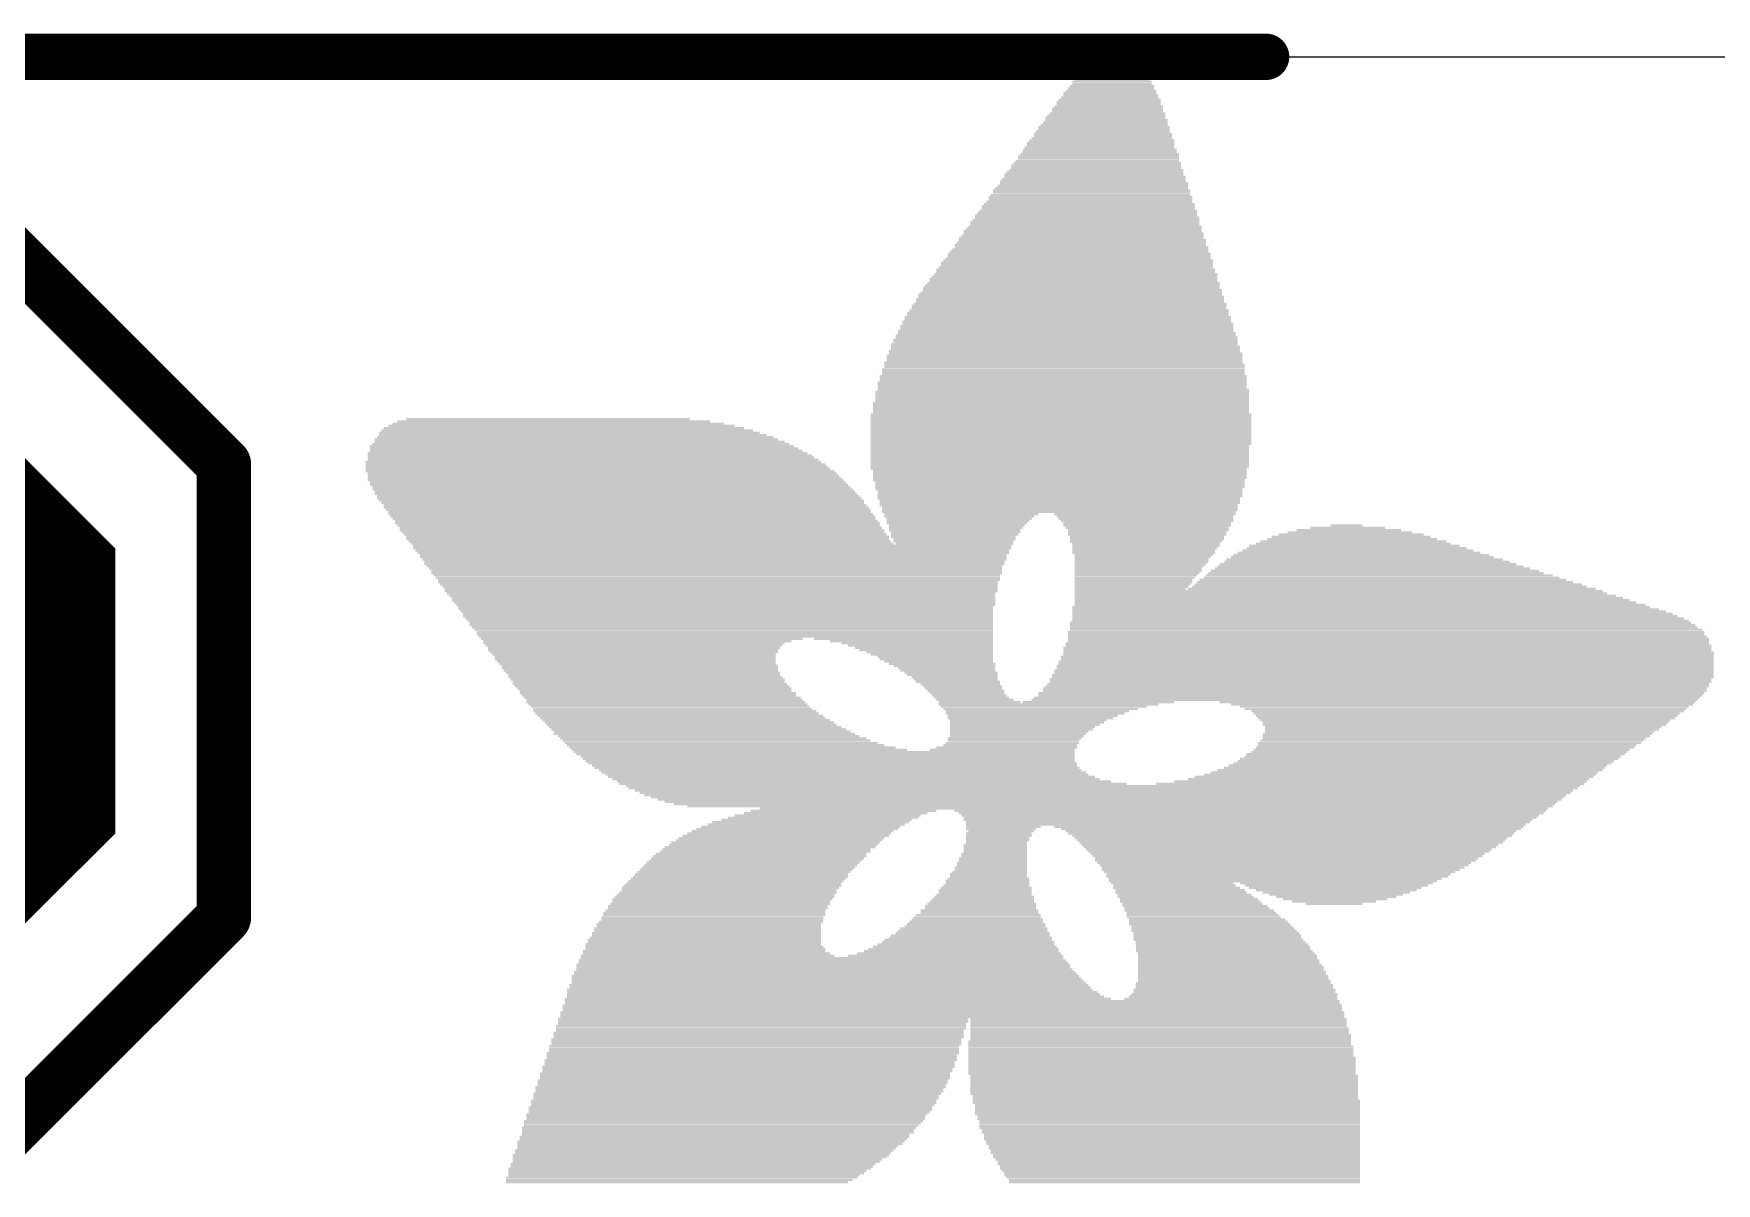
# Model space of a CAD drawing. Extents: x -7.9 to 51.7, y -13.1 to 28.2.
# Drawn here: x 9.627 to 14.343, y 15.891 to 19.115 of the extents above; entities that cross this region are included whole.
import ezdxf

# ---------------------------------------------------------------- set-up
doc = ezdxf.new("R2010")
doc.units = 0
for name, color, linetype in [('17', 110, 'CONTINUOUS'), ('20', 53, 'CONTINUOUS'), ('21', 40, 'CONTINUOUS'), ('47', 253, 'CONTINUOUS')]:
    doc.layers.add(name, color=color, linetype=linetype)

# ---------------------------------------------------------------- blocks, each defined once
blk = doc.blocks.new('OCTAGONP')
at = {"const_width": 0.5}
blk.add_lwpolyline([(-0.25, -0.1036), (-0.25, 0.1036), (-0.1036, 0.25), (0.1036, 0.25), (0.25, 0.1036), (0.25, -0.1036), (0.1036, -0.25), (-0.1036, -0.25), (-0.25, -0.1036), (-0.25, 0.1036)], dxfattribs=at)
blk = doc.blocks.new('RECT')
blk.add_solid([(-0.5, -0.5), (0.5, -0.5), (-0.5, 0.5), (0.5, 0.5)])

msp = doc.modelspace()

# ---------------------------------------------------------------- linework, layer by layer
at = {"layer": '20'}
msp.add_line((2.54, 19.05), (35.56, 19.05), dxfattribs=at)
at = {"layer": '21', "const_width": 0.1524}
for points in [[(10.16, 17.907), (9.525, 18.542)], [(10.16, 16.637), (10.16, 17.907)], [(9.525, 16.002), (10.16, 16.637)]]:
    msp.add_lwpolyline(points, dxfattribs=at)
at = {"layer": '21', "const_width": 0.0762}
for points in [[(10.1981, 17.907, 1), (10.1219, 17.907)], [(10.1331, 17.8801, 1), (10.1869, 17.9339)], [(10.1869, 16.6101, 1), (10.1331, 16.6639)], [(10.1219, 16.637, 1), (10.1981, 16.637)]]:
    msp.add_lwpolyline(points, format="xyb", dxfattribs=at)
at = {"layer": '47', "const_width": 0.13}
msp.add_lwpolyline([(13.081, 19.05), (-5.379, 19.05)], dxfattribs=at)
at = {"layer": '47', "const_width": 0.065}
msp.add_lwpolyline([(13.081, 19.0175, 1), (13.081, 19.0825)], format="xyb", dxfattribs=at)

# ---------------------------------------------------------------- block references
at = {"layer": '17', "xscale": 1.9304, "yscale": 1.9304, "rotation": 180}
msp.add_blockref('OCTAGONP', (8.89, 17.272), dxfattribs=at)
msp.add_blockref('OCTAGONP', (8.89, 17.272), dxfattribs=at)
at = {"layer": '21'}
for p, xscale, yscale in [((12.6492, 19.0055), 0.1714, 0.0063), ((12.6524, 19.0119), 0.1524, 0.0064), ((12.6492, 19.0183), 0.1334, 0.0063), ((12.646, 19.0246), 0.1016, 0.0064), ((12.6461, 19.031), 0.0635, 0.0063), ((12.6461, 18.9611), 0.2413, 0.0064), ((12.6492, 18.9674), 0.235, 0.0063), ((12.6492, 18.9802), 0.2222, 0.0063), ((12.6492, 18.9738), 0.2222, 0.0064), ((12.6492, 18.9865), 0.2096, 0.0064), ((12.6492, 18.9929), 0.1968, 0.0063), ((12.6492, 18.9992), 0.1842, 0.0064), ((12.6397, 18.9103), 0.3048, 0.0064), ((12.6397, 18.923), 0.2921, 0.0064), ((12.6397, 18.9167), 0.2921, 0.0063), ((12.6429, 18.9293), 0.2857, 0.0063), ((12.6429, 18.9357), 0.2731, 0.0064), ((12.6429, 18.9484), 0.2603, 0.0064), ((12.6461, 18.9421), 0.2667, 0.0063), ((12.646, 18.9548), 0.254, 0.0063), ((12.6302, 18.8659), 0.3493, 0.0063), ((12.6302, 18.8786), 0.3365, 0.0063), ((12.6334, 18.8722), 0.3429, 0.0064), ((12.6333, 18.8849), 0.3302, 0.0064), ((12.6365, 18.8912), 0.3238, 0.0063), ((12.6365, 18.904), 0.3112, 0.0063), ((12.6365, 18.8976), 0.3112, 0.0064), ((12.6207, 18.8214), 0.3937, 0.0064), ((12.6238, 18.8341), 0.3874, 0.0064), ((12.6238, 18.8278), 0.3874, 0.0063), ((12.6238, 18.8405), 0.3746, 0.0063), ((12.627, 18.8531), 0.3683, 0.0063), ((12.627, 18.8468), 0.3683, 0.0064), ((12.627, 18.8595), 0.3556, 0.0064), ((12.6111, 18.7706), 0.4508, 0.0064), ((12.6143, 18.7769), 0.4445, 0.0063), ((12.6143, 18.7897), 0.4318, 0.0063), ((12.6143, 18.7833), 0.4318, 0.0064), ((12.6143, 18.796), 0.4191, 0.0064), ((12.6174, 18.8087), 0.4127, 0.0064), ((12.6174, 18.8024), 0.4127, 0.0063), ((12.6206, 18.815), 0.4064, 0.0063), ((12.6016, 18.7262), 0.4953, 0.0063), ((12.6048, 18.7325), 0.4889, 0.0064), ((12.6048, 18.7452), 0.4763, 0.0064), ((12.6048, 18.7388), 0.4763, 0.0063), ((12.608, 18.7516), 0.4699, 0.0063), ((12.6079, 18.7579), 0.4572, 0.0064), ((12.6111, 18.7643), 0.4508, 0.0063), ((12.5921, 18.6754), 0.5525, 0.0063), ((12.5921, 18.6817), 0.5397, 0.0064), ((12.5952, 18.6881), 0.5334, 0.0063), ((12.5953, 18.7007), 0.5207, 0.0063), ((12.5984, 18.6944), 0.527, 0.0064), ((12.5984, 18.7071), 0.5144, 0.0064), ((12.5984, 18.7198), 0.5016, 0.0064), ((12.6016, 18.7135), 0.508, 0.0063), ((12.5826, 18.6309), 0.5969, 0.0064), ((12.5857, 18.6373), 0.5906, 0.0063), ((12.5857, 18.6436), 0.5778, 0.0064), ((12.5889, 18.6563), 0.5715, 0.0064), ((12.5889, 18.65), 0.5715, 0.0063), ((12.5889, 18.6626), 0.5588, 0.0063), ((12.5921, 18.669), 0.5525, 0.0064), ((12.573, 18.5864), 0.6414, 0.0063), ((12.573, 18.5801), 0.6414, 0.0064), ((12.5762, 18.5928), 0.635, 0.0064), ((12.5793, 18.5992), 0.6287, 0.0063), ((12.5762, 18.6055), 0.6223, 0.0064), ((12.5793, 18.6119), 0.6159, 0.0063), ((12.5825, 18.6182), 0.6096, 0.0064), ((12.5826, 18.6245), 0.5969, 0.0063), ((12.5635, 18.542), 0.6858, 0.0064), ((12.5667, 18.5357), 0.6921, 0.0063), ((12.5667, 18.5483), 0.6795, 0.0063), ((12.5699, 18.5547), 0.6731, 0.0064), ((12.5667, 18.5611), 0.6667, 0.0063), ((12.5698, 18.5674), 0.6604, 0.0064), ((12.573, 18.5738), 0.654, 0.0063), ((12.5571, 18.4976), 0.7366, 0.0063), ((12.5571, 18.4912), 0.7366, 0.0064), ((12.5572, 18.5039), 0.7239, 0.0064), ((12.5603, 18.5102), 0.7176, 0.0063), ((12.5603, 18.523), 0.7048, 0.0063), ((12.5635, 18.5166), 0.7112, 0.0064), ((12.5635, 18.5293), 0.6985, 0.0064), ((12.5476, 18.4404), 0.7938, 0.0064), ((12.5476, 18.4531), 0.781, 0.0064), ((12.5476, 18.4468), 0.781, 0.0063), ((12.5476, 18.4595), 0.7684, 0.0063), ((12.5508, 18.4721), 0.762, 0.0063), ((12.5508, 18.4658), 0.762, 0.0064), ((12.554, 18.4785), 0.7557, 0.0064), ((12.554, 18.4849), 0.7429, 0.0063), ((12.5349, 18.4023), 0.8318, 0.0064), ((12.5381, 18.3959), 0.8382, 0.0063), ((12.5381, 18.4087), 0.8255, 0.0063), ((12.5412, 18.415), 0.8191, 0.0064), ((12.5412, 18.4277), 0.8065, 0.0064), ((12.5412, 18.4214), 0.8065, 0.0063), ((12.5445, 18.434), 0.8001, 0.0063), ((12.5286, 18.3515), 0.8827, 0.0064), ((12.5286, 18.3452), 0.8827, 0.0063), ((12.5318, 18.3578), 0.8763, 0.0063), ((12.5317, 18.3706), 0.8636, 0.0063), ((12.5317, 18.3642), 0.8636, 0.0064), ((12.5349, 18.3769), 0.8572, 0.0064), ((12.5318, 18.3833), 0.8509, 0.0063), ((12.5349, 18.3896), 0.8446, 0.0064), ((12.5222, 18.3071), 0.9208, 0.0063), ((12.5254, 18.3007), 0.9271, 0.0064), ((12.5254, 18.3198), 0.9144, 0.0063), ((12.5254, 18.3134), 0.9144, 0.0064), ((12.5254, 18.3325), 0.9017, 0.0063), ((12.5254, 18.3261), 0.9017, 0.0064), ((12.5286, 18.3388), 0.8953, 0.0064), ((12.519, 18.2563), 0.9652, 0.0063), ((12.519, 18.2499), 0.9652, 0.0064), ((12.5191, 18.269), 0.9525, 0.0063), ((12.5222, 18.2626), 0.9588, 0.0064), ((12.519, 18.2817), 0.9398, 0.0063), ((12.5222, 18.2753), 0.9462, 0.0064), ((12.5222, 18.2944), 0.9334, 0.0063), ((12.5222, 18.288), 0.9334, 0.0064), ((12.5159, 18.2118), 0.9969, 0.0064), ((12.5159, 18.2055), 0.9969, 0.0063), ((12.5159, 18.2245), 0.9843, 0.0064), ((12.519, 18.2182), 0.9906, 0.0063), ((12.5191, 18.2372), 0.9779, 0.0064), ((12.5191, 18.2309), 0.9779, 0.0063), ((12.5159, 18.2436), 0.9715, 0.0063), ((12.5127, 18.1737), 1.016, 0.0064), ((12.5127, 18.1674), 1.016, 0.0063), ((12.5127, 18.161), 1.016, 0.0064), ((12.5127, 18.1928), 1.0033, 0.0063), ((12.5159, 18.1864), 1.0097, 0.0064), ((12.5159, 18.1801), 1.0097, 0.0063), ((12.5159, 18.1991), 0.9969, 0.0064), ((12.5095, 18.1102), 1.0478, 0.0064), ((12.5095, 18.1356), 1.035, 0.0064), ((12.5095, 18.1293), 1.035, 0.0063), ((12.5095, 18.1229), 1.035, 0.0064), ((12.5127, 18.1166), 1.0414, 0.0063), ((12.5127, 18.1547), 1.0287, 0.0063), ((12.5127, 18.1483), 1.0287, 0.0064), ((12.5127, 18.142), 1.0287, 0.0063), ((12.5064, 18.0785), 1.0541, 0.0063), ((12.5064, 18.0721), 1.0541, 0.0064), ((12.5064, 18.0658), 1.0541, 0.0063), ((12.5095, 18.1039), 1.0478, 0.0063), ((12.5095, 18.0975), 1.0478, 0.0064), ((12.5095, 18.0912), 1.0478, 0.0063), ((12.5095, 18.0848), 1.0478, 0.0064), ((11.1062, 18.015), 0.9715, 0.0063), ((11.0967, 18.0213), 0.9271, 0.0064), ((11.0839, 18.0277), 0.8763, 0.0063), ((11.0681, 18.034), 0.7937, 0.0064), ((12.5063, 18.0467), 1.0668, 0.0064), ((12.5063, 18.0404), 1.0668, 0.0063), ((12.5063, 18.034), 1.0668, 0.0064), ((12.5063, 18.0277), 1.0668, 0.0063), ((12.5063, 18.0213), 1.0668, 0.0064), ((12.5063, 18.015), 1.0668, 0.0063), ((12.5064, 18.0594), 1.0541, 0.0064), ((12.5064, 18.0531), 1.0541, 0.0063), ((11.157, 17.9705), 1.1493, 0.0064), ((11.1475, 17.9769), 1.1303, 0.0063), ((11.1443, 17.9832), 1.1113, 0.0064), ((11.1284, 17.9959), 1.0668, 0.0064), ((11.1379, 17.9896), 1.0858, 0.0063), ((11.122, 18.0023), 1.0414, 0.0063), ((11.1125, 18.0086), 1.0096, 0.0064), ((12.5063, 18.0086), 1.0668, 0.0064), ((12.5063, 18.0023), 1.0668, 0.0063), ((12.5063, 17.9959), 1.0668, 0.0064), ((12.5063, 17.9896), 1.0668, 0.0063), ((12.5063, 17.9832), 1.0668, 0.0064), ((12.5063, 17.9769), 1.0668, 0.0063), ((12.5063, 17.9705), 1.0668, 0.0064), ((11.1791, 17.9388), 1.2319, 0.0063), ((11.1855, 17.9324), 1.2446, 0.0064), ((11.1887, 17.9261), 1.251, 0.0063), ((11.1951, 17.9197), 1.2637, 0.0064), ((11.1633, 17.9578), 1.1874, 0.0064), ((11.176, 17.9451), 1.2128, 0.0064), ((11.1697, 17.9515), 1.2001, 0.0063), ((11.1601, 17.9642), 1.1684, 0.0063), ((12.5031, 17.9578), 1.0605, 0.0064), ((12.5031, 17.9515), 1.0605, 0.0063), ((12.5031, 17.9451), 1.0605, 0.0064), ((12.5031, 17.9388), 1.0605, 0.0063), ((12.5031, 17.9324), 1.0605, 0.0064), ((12.5031, 17.9261), 1.0605, 0.0063), ((12.5031, 17.9197), 1.0605, 0.0064), ((12.5063, 17.9642), 1.0668, 0.0063), ((11.2014, 17.907), 1.289, 0.0064), ((11.2046, 17.9007), 1.2954, 0.0063), ((11.2141, 17.888), 1.3144, 0.0063), ((11.1951, 17.9134), 1.2763, 0.0063), ((11.2078, 17.8943), 1.3017, 0.0064), ((11.2236, 17.8753), 1.3208, 0.0063), ((11.2205, 17.8816), 1.3145, 0.0064), ((12.5031, 17.9134), 1.0605, 0.0063), ((12.5031, 17.907), 1.0605, 0.0064), ((12.5031, 17.9007), 1.0605, 0.0063), ((12.5, 17.8943), 1.0541, 0.0064), ((12.5031, 17.888), 1.0477, 0.0063), ((12.5031, 17.8816), 1.0477, 0.0064), ((12.5031, 17.8753), 1.0477, 0.0063), ((11.2268, 17.8689), 1.3272, 0.0064), ((11.23, 17.8626), 1.3335, 0.0063), ((11.2363, 17.8562), 1.3335, 0.0064), ((11.2395, 17.8498), 1.3398, 0.0063), ((11.249, 17.8372), 1.3462, 0.0063), ((11.2459, 17.8435), 1.3399, 0.0064), ((11.2554, 17.8308), 1.3462, 0.0064), ((12.5031, 17.8689), 1.0477, 0.0064), ((12.5, 17.8626), 1.0414, 0.0063), ((12.5031, 17.8562), 1.0351, 0.0064), ((12.5031, 17.8498), 1.0351, 0.0063), ((12.5031, 17.8435), 1.0351, 0.0064), ((12.5, 17.8372), 1.0287, 0.0063), ((12.5031, 17.8308), 1.0223, 0.0064), ((11.2586, 17.8245), 1.3525, 0.0063), ((11.2649, 17.8181), 1.3526, 0.0064), ((11.2681, 17.8117), 1.3589, 0.0063), ((11.2744, 17.8054), 1.3589, 0.0064), ((11.2776, 17.7991), 1.3526, 0.0063), ((11.284, 17.7927), 1.3525, 0.0064), ((11.2872, 17.7864), 1.3589, 0.0063), ((11.2934, 17.78), 1.3589, 0.0064), ((12.5031, 17.8245), 1.0223, 0.0063), ((12.5031, 17.8181), 1.0223, 0.0064), ((12.5, 17.8117), 1.016, 0.0063), ((12.5031, 17.8054), 1.0097, 0.0064), ((12.5031, 17.7991), 1.0097, 0.0063), ((12.5, 17.7927), 1.0033, 0.0064), ((12.5031, 17.7864), 0.9969, 0.0063), ((12.5031, 17.78), 0.9969, 0.0064), ((11.2967, 17.7736), 1.3525, 0.0063), ((11.2999, 17.7673), 1.3589, 0.0064), ((11.3062, 17.761), 1.3589, 0.0063), ((11.3094, 17.7546), 1.3525, 0.0064), ((11.3157, 17.7483), 1.3526, 0.0063), ((11.3189, 17.7419), 1.3589, 0.0064), ((11.3221, 17.7355), 1.3525, 0.0063), ((12.5, 17.7736), 0.9906, 0.0063), ((12.2269, 17.7673), 0.4318, 0.0064), ((12.2206, 17.761), 0.4191, 0.0063), ((12.2206, 17.7546), 0.4064, 0.0064), ((12.2174, 17.7483), 0.4, 0.0063), ((12.2142, 17.7419), 0.3937, 0.0064), ((12.2142, 17.7355), 0.381, 0.0063), ((12.7413, 17.7673), 0.508, 0.0064), ((12.7413, 17.761), 0.4953, 0.0063), ((12.7445, 17.7546), 0.4889, 0.0064), ((12.7476, 17.7483), 0.4826, 0.0063), ((12.7477, 17.7419), 0.4699, 0.0064), ((12.7477, 17.7355), 0.4699, 0.0063), ((13.3064, 17.7355), 0.0889, 0.0063), ((11.3284, 17.7292), 1.3526, 0.0064), ((11.3316, 17.7229), 1.3589, 0.0063), ((11.3347, 17.7165), 1.3525, 0.0064), ((11.3411, 17.7102), 1.3526, 0.0063), ((11.3475, 17.7038), 1.3525, 0.0064), ((11.3475, 17.6974), 1.3525, 0.0063), ((11.3538, 17.6911), 1.3526, 0.0064), ((11.3602, 17.6848), 1.3525, 0.0063), ((12.2111, 17.7292), 0.3747, 0.0064), ((12.2079, 17.7229), 0.3683, 0.0063), ((12.2079, 17.7102), 0.3556, 0.0063), ((12.2047, 17.7038), 0.3492, 0.0064), ((12.2111, 17.7165), 0.3619, 0.0064), ((12.2047, 17.6911), 0.3366, 0.0064), ((12.2079, 17.6974), 0.3429, 0.0063), ((12.2079, 17.6848), 0.3302, 0.0063), ((12.7476, 17.7292), 0.4572, 0.0064), ((12.7508, 17.7229), 0.4508, 0.0063), ((12.7477, 17.7165), 0.4445, 0.0064), ((12.7477, 17.7102), 0.4445, 0.0063), ((12.7476, 17.7038), 0.4318, 0.0064), ((12.7476, 17.6974), 0.4318, 0.0063), ((12.7445, 17.6911), 0.4255, 0.0064), ((12.7445, 17.6848), 0.4127, 0.0063), ((13.3255, 17.6848), 0.5461, 0.0063), ((13.3255, 17.6911), 0.5207, 0.0064), ((13.3223, 17.6974), 0.4762, 0.0063), ((13.3192, 17.7038), 0.4445, 0.0064), ((13.3191, 17.7102), 0.4064, 0.0063), ((13.316, 17.7165), 0.3493, 0.0064), ((13.3128, 17.7229), 0.2921, 0.0063), ((13.3096, 17.7292), 0.2096, 0.0064), ((11.5284, 17.6784), 1.6764, 0.0064), ((11.5284, 17.6721), 1.6764, 0.0063), ((11.5285, 17.6657), 1.6637, 0.0064), ((11.5316, 17.6593), 1.6574, 0.0063), ((11.5316, 17.653), 1.6446, 0.0064), ((11.5316, 17.6467), 1.6446, 0.0063), ((11.5348, 17.6403), 1.6383, 0.0064), ((12.7445, 17.6784), 0.4127, 0.0064), ((12.7413, 17.6721), 0.4064, 0.0063), ((12.7381, 17.6657), 0.4, 0.0064), ((12.7381, 17.6593), 0.4, 0.0063), ((12.7317, 17.6403), 0.3747, 0.0064), ((12.7381, 17.653), 0.3874, 0.0064), ((12.7349, 17.6467), 0.381, 0.0063), ((13.3573, 17.6403), 0.7747, 0.0064), ((13.3509, 17.6467), 0.7366, 0.0063), ((13.3477, 17.653), 0.7176, 0.0064), ((13.3414, 17.6593), 0.6795, 0.0063), ((13.3382, 17.6657), 0.6477, 0.0064), ((13.335, 17.6721), 0.616, 0.0063), ((13.3287, 17.6784), 0.5905, 0.0064), ((11.5348, 17.634), 1.6256, 0.0063), ((11.5348, 17.6276), 1.6256, 0.0064), ((11.5348, 17.6212), 1.6129, 0.0063), ((11.538, 17.6149), 1.6065, 0.0064), ((11.5411, 17.6086), 1.6002, 0.0063), ((11.5411, 17.6022), 1.6002, 0.0064), ((11.5412, 17.5959), 1.5875, 0.0063), ((11.5443, 17.5895), 1.5812, 0.0064), ((12.7317, 17.634), 0.3747, 0.0063), ((12.7286, 17.6276), 0.3683, 0.0064), ((12.7254, 17.6212), 0.362, 0.0063), ((12.7222, 17.6149), 0.3556, 0.0064), ((12.7222, 17.6086), 0.3556, 0.0063), ((12.7191, 17.6022), 0.3493, 0.0064), ((12.7159, 17.5959), 0.3429, 0.0063), ((12.7127, 17.5895), 0.3366, 0.0064), ((13.4049, 17.5895), 0.9969, 0.0064), ((13.3985, 17.5959), 0.9716, 0.0063), ((13.389, 17.6022), 0.9398, 0.0064), ((13.3858, 17.6086), 0.9208, 0.0063), ((13.3795, 17.6149), 0.8827, 0.0064), ((13.3731, 17.6212), 0.8572, 0.0063), ((13.3668, 17.6276), 0.8319, 0.0064), ((13.3636, 17.634), 0.8001, 0.0063), ((11.5475, 17.5831), 1.5748, 0.0063), ((11.5443, 17.5768), 1.5684, 0.0064), ((11.5475, 17.5705), 1.5621, 0.0063), ((11.5507, 17.5641), 1.5557, 0.0064), ((11.5538, 17.5578), 1.5494, 0.0063), ((11.5538, 17.5514), 1.5494, 0.0064), ((11.5539, 17.545), 1.5367, 0.0063), ((12.7095, 17.5831), 0.3302, 0.0063), ((12.7095, 17.5768), 0.3302, 0.0064), ((12.7, 17.5578), 0.3112, 0.0063), ((13.2842, 17.5514), 1.4796, 0.0064), ((13.2906, 17.545), 1.4923, 0.0063), ((12.7064, 17.5705), 0.3239, 0.0063), ((12.7032, 17.5641), 0.3175, 0.0064), ((13.4334, 17.5578), 1.143, 0.0063), ((13.4271, 17.5641), 1.1049, 0.0064), ((13.4239, 17.5705), 1.0858, 0.0063), ((13.4144, 17.5768), 1.0541, 0.0064), ((13.4081, 17.5831), 1.0287, 0.0063), ((11.557, 17.5387), 1.5304, 0.0064), ((11.5602, 17.5324), 1.524, 0.0063), ((11.5602, 17.526), 1.524, 0.0064), ((11.5633, 17.5197), 1.5177, 0.0063), ((11.5666, 17.5133), 1.5113, 0.0064), ((11.5665, 17.5069), 1.4986, 0.0063), ((11.5665, 17.5006), 1.4986, 0.0064), ((13.3477, 17.5069), 1.6192, 0.0063), ((13.3604, 17.5006), 1.6446, 0.0064), ((13.3033, 17.5387), 1.5177, 0.0064), ((13.3128, 17.5324), 1.5367, 0.0063), ((13.3223, 17.526), 1.5558, 0.0064), ((13.3318, 17.5197), 1.5748, 0.0063), ((13.3445, 17.5133), 1.6002, 0.0064), ((11.5697, 17.4943), 1.4922, 0.0063), ((11.5729, 17.4879), 1.4859, 0.0064), ((11.5729, 17.4816), 1.4859, 0.0063), ((11.5761, 17.4752), 1.4795, 0.0064), ((11.5792, 17.4688), 1.4732, 0.0063), ((11.5824, 17.4625), 1.4668, 0.0064), ((11.5824, 17.4562), 1.4668, 0.0063), ((11.5856, 17.4498), 1.4605, 0.0064), ((13.408, 17.4562), 1.7526, 0.0063), ((13.4112, 17.4498), 1.759, 0.0064), ((13.4017, 17.4625), 1.7399, 0.0064), ((13.37, 17.4943), 1.6637, 0.0063), ((13.3795, 17.4879), 1.6827, 0.0064), ((13.3858, 17.4816), 1.6954, 0.0063), ((13.3954, 17.4752), 1.7145, 0.0064), ((13.4017, 17.4688), 1.7272, 0.0063), ((11.5888, 17.4435), 1.4541, 0.0063), ((11.5919, 17.4371), 1.4478, 0.0064), ((11.5919, 17.4307), 1.4478, 0.0063), ((11.5951, 17.4244), 1.4414, 0.0064), ((11.3316, 17.4181), 0.9017, 0.0063), ((11.3189, 17.4117), 0.8636, 0.0064), ((11.3094, 17.4054), 0.8445, 0.0063), ((12.065, 17.4181), 0.5016, 0.0063), ((12.0872, 17.4117), 0.4572, 0.0064), ((12.1031, 17.4054), 0.4254, 0.0063), ((13.4207, 17.4054), 1.8034, 0.0063), ((13.4207, 17.4244), 1.7907, 0.0064), ((13.4176, 17.4371), 1.7843, 0.0064), ((13.4176, 17.4307), 1.7843, 0.0063), ((13.4239, 17.4181), 1.797, 0.0063), ((13.4239, 17.4117), 1.797, 0.0064), ((13.4176, 17.4435), 1.7717, 0.0063), ((11.3094, 17.399), 0.8319, 0.0064), ((11.3062, 17.3863), 0.8128, 0.0064), ((11.3094, 17.3926), 0.8191, 0.0063), ((11.3094, 17.38), 0.8065, 0.0063), ((11.3094, 17.3736), 0.7937, 0.0064), ((11.3125, 17.3673), 0.7874, 0.0063), ((11.3125, 17.3609), 0.7874, 0.0064), ((11.3157, 17.3545), 0.781, 0.0063), ((12.1126, 17.399), 0.4064, 0.0064), ((12.1222, 17.3926), 0.3873, 0.0063), ((12.1285, 17.3863), 0.3746, 0.0064), ((12.138, 17.38), 0.3556, 0.0063), ((12.1444, 17.3736), 0.3429, 0.0064), ((12.1539, 17.3673), 0.3238, 0.0063), ((12.157, 17.3609), 0.3175, 0.0064), ((12.1634, 17.3545), 0.3048, 0.0063), ((13.4176, 17.3545), 1.8351, 0.0063), ((13.4207, 17.3673), 1.8288, 0.0063), ((13.4207, 17.3609), 1.8288, 0.0064), ((13.4207, 17.3926), 1.8161, 0.0063), ((13.4207, 17.3863), 1.8161, 0.0064), ((13.4239, 17.38), 1.8224, 0.0063), ((13.4239, 17.3736), 1.8224, 0.0064), ((13.4239, 17.399), 1.8098, 0.0064), ((11.3189, 17.3482), 0.7747, 0.0064), ((11.3253, 17.3419), 0.7747, 0.0063), ((11.3253, 17.3355), 0.7747, 0.0064), ((11.3284, 17.3292), 0.7684, 0.0063), ((11.3347, 17.3228), 0.7683, 0.0064), ((11.3379, 17.3164), 0.762, 0.0063), ((11.3411, 17.3101), 0.7684, 0.0064), ((12.173, 17.3482), 0.2985, 0.0064), ((12.1793, 17.3419), 0.2858, 0.0063), ((12.1857, 17.3355), 0.2731, 0.0064), ((12.1889, 17.3292), 0.2667, 0.0063), ((12.1984, 17.3228), 0.2603, 0.0064), ((12.2015, 17.3164), 0.254, 0.0063), ((12.2079, 17.3101), 0.2413, 0.0064), ((13.408, 17.3164), 1.8542, 0.0063), ((13.408, 17.3101), 1.8542, 0.0064), ((13.4112, 17.3292), 1.8478, 0.0063), ((13.4112, 17.3228), 1.8478, 0.0064), ((13.4144, 17.3419), 1.8415, 0.0063), ((13.4144, 17.3355), 1.8415, 0.0064), ((13.4176, 17.3482), 1.8351, 0.0064), ((11.3475, 17.3038), 0.7683, 0.0063), ((11.3506, 17.2974), 0.762, 0.0064), ((11.3538, 17.2911), 0.7684, 0.0063), ((11.3602, 17.2847), 0.7683, 0.0064), ((11.3665, 17.2783), 0.7684, 0.0063), ((11.3697, 17.272), 0.762, 0.0064), ((11.3761, 17.2657), 0.7747, 0.0063), ((11.3792, 17.2593), 0.7684, 0.0064), ((12.2111, 17.3038), 0.2349, 0.0063), ((12.2174, 17.2974), 0.235, 0.0064), ((12.2238, 17.2911), 0.2223, 0.0063), ((12.2301, 17.2847), 0.2222, 0.0064), ((12.2332, 17.2783), 0.2159, 0.0063), ((12.2397, 17.272), 0.2159, 0.0064), ((12.2428, 17.2657), 0.2096, 0.0063), ((12.2492, 17.2593), 0.2095, 0.0064), ((13.3763, 17.2657), 1.8669, 0.0063), ((13.3731, 17.2593), 1.8606, 0.0064), ((13.3858, 17.2783), 1.8606, 0.0063), ((13.3858, 17.272), 1.8606, 0.0064), ((13.3922, 17.2847), 1.8605, 0.0064), ((13.3953, 17.2911), 1.8542, 0.0063), ((13.4017, 17.3038), 1.8542, 0.0063), ((13.4017, 17.2974), 1.8542, 0.0064), ((11.3887, 17.253), 0.7747, 0.0063), ((11.3951, 17.2466), 0.7747, 0.0064), ((11.3983, 17.2402), 0.7811, 0.0063), ((11.4046, 17.2339), 0.781, 0.0064), ((11.4109, 17.2276), 0.7811, 0.0063), ((11.4173, 17.2212), 0.781, 0.0064), ((11.4237, 17.2149), 0.7937, 0.0063), ((12.2555, 17.253), 0.2096, 0.0063), ((12.2651, 17.2466), 0.2159, 0.0064), ((12.2777, 17.2402), 0.2286, 0.0063), ((12.4714, 17.2339), 0.616, 0.0064), ((12.4587, 17.2276), 0.5778, 0.0063), ((12.4492, 17.2212), 0.5461, 0.0064), ((12.4397, 17.2149), 0.5143, 0.0063), ((12.6111, 17.2402), 0.4254, 0.0063), ((13.3573, 17.2466), 1.8669, 0.0064), ((13.3636, 17.253), 1.8669, 0.0063), ((13.6176, 17.2402), 1.3335, 0.0063), ((13.6303, 17.2339), 1.2954, 0.0064), ((13.6367, 17.2276), 1.2573, 0.0063), ((13.6398, 17.2212), 1.2382, 0.0064), ((13.6462, 17.2149), 1.2129, 0.0063), ((11.43, 17.2085), 0.7938, 0.0064), ((11.4396, 17.2021), 0.8001, 0.0063), ((11.4459, 17.1958), 0.8001, 0.0064), ((11.4554, 17.1895), 0.8064, 0.0063), ((11.4649, 17.1831), 0.8128, 0.0064), ((11.4713, 17.1768), 0.8128, 0.0063), ((11.4808, 17.1704), 0.8192, 0.0064), ((12.4333, 17.2085), 0.5016, 0.0064), ((12.4269, 17.2021), 0.4763, 0.0063), ((12.4206, 17.1958), 0.4636, 0.0064), ((12.4047, 17.1768), 0.4191, 0.0063), ((12.4111, 17.1831), 0.4318, 0.0064), ((12.3984, 17.1704), 0.4064, 0.0064), ((12.4143, 17.1895), 0.4381, 0.0063), ((13.643, 17.2085), 1.1938, 0.0064), ((13.643, 17.2021), 1.1811, 0.0063), ((13.643, 17.1958), 1.1684, 0.0064), ((13.6398, 17.1895), 1.1494, 0.0063), ((13.6398, 17.1831), 1.1366, 0.0064), ((13.6367, 17.1768), 1.1303, 0.0063), ((13.6334, 17.1704), 1.1113, 0.0064), ((11.4904, 17.164), 0.8255, 0.0063), ((11.4999, 17.1577), 0.8319, 0.0064), ((11.5062, 17.1514), 0.8446, 0.0063), ((11.5189, 17.145), 0.8446, 0.0064), ((11.5316, 17.1387), 0.8572, 0.0063), ((11.5411, 17.1323), 0.8636, 0.0064), ((11.5539, 17.1259), 0.8763, 0.0063), ((11.5665, 17.1196), 0.889, 0.0064), ((12.3635, 17.1196), 0.3747, 0.0064), ((12.3698, 17.1259), 0.3746, 0.0063), ((12.373, 17.1323), 0.3683, 0.0064), ((12.3762, 17.1387), 0.3747, 0.0063), ((12.3952, 17.164), 0.4, 0.0063), ((12.3889, 17.1577), 0.3873, 0.0064), ((12.3857, 17.1514), 0.381, 0.0063), ((12.3825, 17.145), 0.3746, 0.0064), ((13.5953, 17.1259), 1.0731, 0.0063), ((13.589, 17.1196), 1.0604, 0.0064), ((13.6017, 17.1323), 1.0732, 0.0064), ((13.6176, 17.1514), 1.0922, 0.0063), ((13.6144, 17.145), 1.0858, 0.0064), ((13.6081, 17.1387), 1.0731, 0.0063), ((13.6303, 17.164), 1.1049, 0.0063), ((13.6239, 17.1577), 1.0922, 0.0064), ((11.5856, 17.1133), 0.9144, 0.0063), ((11.6046, 17.1069), 0.9398, 0.0064), ((11.8428, 17.1006), 1.4033, 0.0063), ((11.8459, 17.0942), 1.397, 0.0064), ((11.8522, 17.0878), 1.3843, 0.0063), ((11.8555, 17.0815), 1.3779, 0.0064), ((11.8586, 17.0752), 1.3716, 0.0063), ((12.3412, 17.1069), 0.4064, 0.0064), ((12.354, 17.1133), 0.3937, 0.0063), ((13.5287, 17.0752), 1.0541, 0.0063), ((13.5382, 17.0815), 1.0604, 0.0064), ((13.5478, 17.0878), 1.0541, 0.0063), ((13.5572, 17.0942), 1.0605, 0.0064), ((13.5668, 17.1006), 1.0541, 0.0063), ((13.5732, 17.1069), 1.0541, 0.0064), ((13.5827, 17.1133), 1.0605, 0.0063), ((11.865, 17.0688), 1.3716, 0.0064), ((11.8714, 17.0625), 1.3589, 0.0063), ((11.8777, 17.0561), 1.3589, 0.0064), ((11.8872, 17.0497), 1.3526, 0.0063), ((11.8968, 17.0434), 1.3589, 0.0064), ((11.9063, 17.0371), 1.3525, 0.0063), ((11.919, 17.0307), 1.3653, 0.0064), ((11.9317, 17.0244), 1.3653, 0.0063), ((13.4239, 17.0244), 1.124, 0.0063), ((13.4398, 17.0307), 1.1176, 0.0064), ((13.4557, 17.0371), 1.0985, 0.0063), ((13.4684, 17.0434), 1.0859, 0.0064), ((13.4843, 17.0497), 1.0795, 0.0063), ((13.4969, 17.0561), 1.0668, 0.0064), ((13.5065, 17.0625), 1.0605, 0.0063), ((13.5191, 17.0688), 1.0605, 0.0064), ((11.9539, 17.018), 1.3843, 0.0064), ((11.9793, 17.0116), 1.4224, 0.0063), ((12.6238, 17.0053), 2.6734, 0.0064), ((12.6238, 16.999), 2.6606, 0.0063), ((12.627, 16.9926), 2.6289, 0.0064), ((12.6302, 16.9863), 2.6099, 0.0063), ((12.6302, 16.9799), 2.5845, 0.0064), ((13.3731, 17.0116), 1.2002, 0.0063), ((13.4017, 17.018), 1.1557, 0.0064), ((12.6365, 16.9735), 2.559, 0.0063), ((12.6429, 16.9672), 2.5337, 0.0064), ((12.6461, 16.9609), 2.5019, 0.0063), ((12.6555, 16.9545), 2.4701, 0.0064), ((12.6715, 16.9482), 2.4257, 0.0063), ((11.8745, 16.9291), 0.5144, 0.0064), ((11.8968, 16.9354), 0.5207, 0.0063), ((12.7667, 16.9418), 2.2098, 0.0064), ((13.0366, 16.9354), 1.6573, 0.0063), ((13.0398, 16.9291), 1.6383, 0.0064), ((11.7666, 16.8847), 0.5651, 0.0063), ((11.7761, 16.891), 0.5588, 0.0064), ((11.7919, 16.8973), 0.5525, 0.0063), ((11.8047, 16.9037), 0.5525, 0.0064), ((11.8205, 16.9101), 0.5334, 0.0063), ((11.8396, 16.9164), 0.5334, 0.0064), ((11.8522, 16.9228), 0.5207, 0.0063), ((13.0366, 16.9228), 1.6193, 0.0063), ((13.0366, 16.9164), 1.6065, 0.0064), ((13.0302, 16.9101), 1.5938, 0.0063), ((13.0302, 16.9037), 1.5812, 0.0064), ((13.0239, 16.8973), 1.5685, 0.0063), ((12.3444, 16.891), 0.2096, 0.0064), ((12.3381, 16.8847), 0.1969, 0.0063), ((13.1445, 16.891), 1.3144, 0.0064), ((13.1509, 16.8847), 1.2891, 0.0063), ((11.6999, 16.8402), 0.5842, 0.0064), ((11.7062, 16.8466), 0.5842, 0.0063), ((11.7157, 16.8529), 0.5779, 0.0064), ((11.7221, 16.8592), 0.5778, 0.0063), ((11.7348, 16.8656), 0.5778, 0.0064), ((11.7444, 16.872), 0.5715, 0.0063), ((11.7538, 16.8783), 0.5651, 0.0064), ((12.3222, 16.8402), 0.1778, 0.0064), ((12.3317, 16.872), 0.1842, 0.0063), ((12.3317, 16.8656), 0.1842, 0.0064), ((12.3285, 16.8592), 0.1778, 0.0063), ((12.3285, 16.8529), 0.1778, 0.0064), ((12.3254, 16.8466), 0.1715, 0.0063), ((12.3381, 16.8783), 0.1841, 0.0064), ((13.1509, 16.8783), 1.2637, 0.0064), ((13.1509, 16.872), 1.2509, 0.0063), ((13.154, 16.8656), 1.2319, 0.0064), ((13.1509, 16.8592), 1.2129, 0.0063), ((13.1509, 16.8529), 1.2001, 0.0064), ((13.1509, 16.8466), 1.1875, 0.0063), ((13.1477, 16.8402), 1.1684, 0.0064), ((11.6428, 16.7894), 0.5969, 0.0064), ((11.6491, 16.7958), 0.5969, 0.0063), ((11.6555, 16.8021), 0.5969, 0.0064), ((11.6618, 16.8085), 0.5969, 0.0063), ((11.665, 16.8148), 0.5905, 0.0064), ((11.6776, 16.8211), 0.5905, 0.0063), ((11.6808, 16.8275), 0.5842, 0.0064), ((11.6904, 16.8339), 0.5905, 0.0063), ((12.3127, 16.7894), 0.1969, 0.0064), ((12.3159, 16.8021), 0.1905, 0.0064), ((12.3159, 16.7958), 0.1905, 0.0063), ((12.319, 16.8148), 0.1842, 0.0064), ((12.319, 16.8085), 0.1842, 0.0063), ((12.3222, 16.8339), 0.1778, 0.0063), ((12.3222, 16.8275), 0.1778, 0.0064), ((12.3222, 16.8211), 0.1778, 0.0063), ((13.1477, 16.8339), 1.1557, 0.0063), ((13.1445, 16.8275), 1.1366, 0.0064), ((13.1445, 16.8211), 1.124, 0.0063), ((13.1414, 16.8148), 1.1049, 0.0064), ((13.1413, 16.8085), 1.0922, 0.0063), ((13.1382, 16.8021), 1.0731, 0.0064), ((13.135, 16.7958), 1.0668, 0.0063), ((13.1318, 16.7894), 1.0478, 0.0064), ((11.6014, 16.7449), 0.6033, 0.0063), ((11.6078, 16.7513), 0.6032, 0.0064), ((11.611, 16.7577), 0.5969, 0.0063), ((11.6174, 16.764), 0.5969, 0.0064), ((11.6237, 16.7704), 0.5969, 0.0063), ((11.6301, 16.7767), 0.5969, 0.0064), ((11.6364, 16.783), 0.5969, 0.0063), ((12.3031, 16.7449), 0.2286, 0.0063), ((12.3032, 16.7577), 0.2159, 0.0063), ((12.3032, 16.7513), 0.2159, 0.0064), ((12.3063, 16.764), 0.2096, 0.0064), ((12.3095, 16.7767), 0.2032, 0.0064), ((12.3095, 16.7704), 0.2032, 0.0063), ((12.3127, 16.783), 0.1969, 0.0063), ((13.1318, 16.783), 1.035, 0.0063), ((13.1286, 16.7767), 1.016, 0.0064), ((13.1223, 16.7704), 1.0033, 0.0063), ((13.1191, 16.764), 0.9842, 0.0064), ((13.1159, 16.7577), 0.9652, 0.0063), ((13.1128, 16.7513), 0.9589, 0.0064), ((13.1064, 16.7449), 0.9334, 0.0063), ((11.5633, 16.6942), 0.6159, 0.0063), ((11.5665, 16.7005), 0.6096, 0.0064), ((11.5729, 16.7068), 0.6096, 0.0063), ((11.5792, 16.7196), 0.6096, 0.0063), ((11.5761, 16.7132), 0.6033, 0.0064), ((11.5856, 16.7259), 0.6096, 0.0064), ((11.5888, 16.7323), 0.6033, 0.0063), ((11.5951, 16.7386), 0.6032, 0.0064), ((12.2904, 16.6942), 0.2794, 0.0063), ((12.2904, 16.7005), 0.2667, 0.0064), ((12.2936, 16.7132), 0.2604, 0.0064), ((12.2936, 16.7068), 0.2604, 0.0063), ((12.2968, 16.7196), 0.254, 0.0063), ((12.2968, 16.7259), 0.2413, 0.0064), ((12.3, 16.7386), 0.2349, 0.0064), ((12.3, 16.7323), 0.2349, 0.0063), ((13.1001, 16.7386), 0.9207, 0.0064), ((12.8175, 16.7323), 0.3429, 0.0063), ((12.8239, 16.7259), 0.3429, 0.0064), ((12.8302, 16.7196), 0.3556, 0.0063), ((12.8397, 16.7132), 0.362, 0.0064), ((12.8429, 16.7068), 0.3683, 0.0063), ((12.8524, 16.7005), 0.3746, 0.0064), ((12.8556, 16.6942), 0.381, 0.0063), ((13.2779, 16.7323), 0.5397, 0.0063), ((13.2779, 16.7259), 0.5143, 0.0064), ((13.2747, 16.7196), 0.4826, 0.0063), ((13.2779, 16.7132), 0.4509, 0.0064), ((13.2779, 16.7068), 0.4127, 0.0063), ((13.2779, 16.7005), 0.3747, 0.0064), ((13.2779, 16.6942), 0.3365, 0.0063), ((11.5348, 16.6497), 0.6223, 0.0064), ((11.538, 16.6561), 0.6159, 0.0063), ((11.5443, 16.6687), 0.616, 0.0063), ((11.5443, 16.6624), 0.616, 0.0064), ((11.5507, 16.6751), 0.6159, 0.0064), ((11.557, 16.6878), 0.616, 0.0064), ((11.5538, 16.6815), 0.6096, 0.0063), ((12.2777, 16.6561), 0.3302, 0.0063), ((12.2777, 16.6497), 0.3302, 0.0064), ((12.2809, 16.6687), 0.3112, 0.0063), ((12.2809, 16.6624), 0.3112, 0.0064), ((12.2841, 16.6751), 0.3048, 0.0064), ((12.2841, 16.6815), 0.2921, 0.0063), ((12.2873, 16.6878), 0.2857, 0.0064), ((12.8651, 16.6878), 0.3874, 0.0064), ((12.8682, 16.6815), 0.3937, 0.0063), ((12.881, 16.6687), 0.4064, 0.0063), ((12.8747, 16.6751), 0.3937, 0.0064), ((12.8873, 16.6624), 0.4064, 0.0064), ((12.8937, 16.6561), 0.4191, 0.0063), ((12.9001, 16.6497), 0.4191, 0.0064), ((13.2747, 16.6878), 0.2921, 0.0064), ((13.2715, 16.6815), 0.235, 0.0063), ((13.2715, 16.6751), 0.1588, 0.0064), ((11.5157, 16.6053), 0.635, 0.0063), ((11.5157, 16.5989), 0.635, 0.0064), ((11.5189, 16.618), 0.6286, 0.0063), ((11.5189, 16.6116), 0.6286, 0.0064), ((11.5252, 16.6243), 0.6287, 0.0064), ((11.5285, 16.637), 0.6223, 0.0064), ((11.5285, 16.6306), 0.6223, 0.0063), ((11.5348, 16.6434), 0.6223, 0.0063), ((12.2587, 16.5989), 0.4191, 0.0064), ((12.2619, 16.6053), 0.4127, 0.0063), ((12.2651, 16.6116), 0.3937, 0.0064), ((12.2682, 16.618), 0.3874, 0.0063), ((12.2682, 16.6243), 0.3746, 0.0064), ((12.2713, 16.6306), 0.3683, 0.0063), ((12.2714, 16.637), 0.3556, 0.0064), ((12.2746, 16.6434), 0.3493, 0.0063), ((12.9032, 16.6434), 0.4254, 0.0063), ((12.9064, 16.637), 0.4318, 0.0064), ((12.9159, 16.6306), 0.4382, 0.0063), ((12.9191, 16.6243), 0.4445, 0.0064), ((12.9223, 16.618), 0.4509, 0.0063), ((12.9286, 16.6116), 0.4508, 0.0064), ((12.9318, 16.6053), 0.4572, 0.0063), ((12.935, 16.5989), 0.4635, 0.0064), ((11.503, 16.5608), 0.6604, 0.0064), ((11.5062, 16.5544), 0.6668, 0.0063), ((11.5062, 16.5735), 0.654, 0.0064), ((11.5062, 16.5672), 0.654, 0.0063), ((11.5094, 16.5799), 0.6477, 0.0063), ((11.5126, 16.5925), 0.6413, 0.0063), ((11.5126, 16.5862), 0.6413, 0.0064), ((12.2365, 16.5544), 0.5143, 0.0063), ((12.2397, 16.5608), 0.4953, 0.0064), ((12.246, 16.5672), 0.4826, 0.0063), ((12.246, 16.5735), 0.4699, 0.0064), ((12.2523, 16.5799), 0.4572, 0.0063), ((12.2523, 16.5862), 0.4445, 0.0064), ((12.2587, 16.5925), 0.4318, 0.0063), ((12.9413, 16.5925), 0.4636, 0.0063), ((12.9444, 16.5862), 0.4699, 0.0064), ((12.9444, 16.5799), 0.4699, 0.0063), ((12.9477, 16.5735), 0.4763, 0.0064), ((12.954, 16.5672), 0.4762, 0.0063), ((12.9572, 16.5608), 0.4826, 0.0064), ((12.9604, 16.5544), 0.4889, 0.0063), ((11.8364, 16.5163), 1.3652, 0.0063), ((11.8396, 16.51), 1.3716, 0.0064), ((11.5157, 16.5291), 0.7112, 0.0063), ((11.8364, 16.5227), 1.3526, 0.0064), ((11.5062, 16.5418), 0.6794, 0.0063), ((11.5126, 16.5354), 0.6921, 0.0064), ((11.5094, 16.5481), 0.6731, 0.0064), ((12.2111, 16.5291), 0.6033, 0.0063), ((12.2206, 16.5354), 0.5715, 0.0064), ((12.227, 16.5418), 0.5461, 0.0063), ((12.2333, 16.5481), 0.5334, 0.0064), ((12.9604, 16.5481), 0.4889, 0.0064), ((12.9636, 16.5418), 0.4953, 0.0063), ((12.9762, 16.5163), 0.508, 0.0063), ((12.9762, 16.51), 0.508, 0.0064), ((12.9699, 16.5354), 0.4953, 0.0064), ((12.9731, 16.5291), 0.5017, 0.0063), ((12.9731, 16.5227), 0.5017, 0.0064), ((11.8459, 16.4719), 1.4224, 0.0064), ((11.8491, 16.4656), 1.4288, 0.0063), ((11.8522, 16.4592), 1.4351, 0.0064), ((11.8428, 16.4846), 1.4033, 0.0064), ((11.846, 16.4782), 1.4097, 0.0063), ((11.8396, 16.5037), 1.3843, 0.0063), ((11.8396, 16.4973), 1.3843, 0.0064), ((11.8428, 16.491), 1.3907, 0.0063), ((12.9825, 16.4973), 0.5207, 0.0064), ((12.9825, 16.491), 0.5207, 0.0063), ((12.9794, 16.5037), 0.5144, 0.0063), ((12.9858, 16.4846), 0.5271, 0.0064), ((12.9858, 16.4782), 0.5271, 0.0063), ((12.9889, 16.4719), 0.5334, 0.0064), ((12.9889, 16.4656), 0.5334, 0.0063), ((12.9921, 16.4592), 0.5398, 0.0064), ((11.8586, 16.4338), 1.4732, 0.0064), ((11.865, 16.4275), 1.4859, 0.0063), ((11.8681, 16.4211), 1.4923, 0.0064), ((11.8745, 16.4148), 1.505, 0.0063), ((11.8555, 16.4465), 1.4541, 0.0064), ((11.8587, 16.4401), 1.4605, 0.0063), ((11.8555, 16.4529), 1.4415, 0.0063), ((12.9889, 16.4148), 0.5842, 0.0063), ((12.9921, 16.4211), 0.5778, 0.0064), ((12.9921, 16.4338), 0.5652, 0.0064), ((12.9921, 16.4275), 0.5652, 0.0063), ((12.9921, 16.4465), 0.5524, 0.0064), ((12.9921, 16.4401), 0.5524, 0.0063), ((12.989, 16.4529), 0.5461, 0.0063), ((12.2016, 16.3703), 2.1971, 0.0064), ((12.2016, 16.3639), 2.1971, 0.0063), ((12.2015, 16.3894), 2.1844, 0.0063), ((12.2015, 16.383), 2.1844, 0.0064), ((12.2015, 16.3767), 2.1844, 0.0063), ((12.2016, 16.402), 2.1717, 0.0063), ((12.2016, 16.3957), 2.1717, 0.0064), ((11.8809, 16.4084), 1.5303, 0.0064), ((12.9825, 16.4084), 0.5969, 0.0064), ((11.665, 16.3322), 1.1493, 0.0064), ((11.665, 16.3258), 1.1493, 0.0063), ((11.6618, 16.3195), 1.143, 0.0064), ((11.6713, 16.3513), 1.1494, 0.0063), ((11.6713, 16.3449), 1.1494, 0.0064), ((11.6681, 16.3386), 1.143, 0.0063), ((12.2016, 16.3576), 2.1971, 0.0064), ((12.7794, 16.3513), 1.0541, 0.0063), ((12.7794, 16.3449), 1.0541, 0.0064), ((12.7794, 16.3386), 1.0541, 0.0063), ((12.7794, 16.3322), 1.0541, 0.0064), ((12.7826, 16.3258), 1.0605, 0.0063), ((12.7826, 16.3195), 1.0605, 0.0064), ((11.6459, 16.2751), 1.1494, 0.0063), ((11.6459, 16.2687), 1.1494, 0.0064), ((11.6523, 16.2941), 1.1493, 0.0064), ((11.6523, 16.2877), 1.1493, 0.0063), ((11.6523, 16.2814), 1.1493, 0.0064), ((11.6586, 16.3132), 1.1494, 0.0063), ((11.6586, 16.3068), 1.1494, 0.0064), ((11.6586, 16.3005), 1.1494, 0.0063), ((12.7826, 16.2877), 1.0731, 0.0063), ((12.7826, 16.2814), 1.0731, 0.0064), ((12.7858, 16.2751), 1.0795, 0.0063), ((12.7858, 16.2687), 1.0795, 0.0064), ((12.7826, 16.3132), 1.0605, 0.0063), ((12.7857, 16.3068), 1.0668, 0.0064), ((12.7857, 16.3005), 1.0668, 0.0063), ((12.7857, 16.2941), 1.0668, 0.0064), ((11.6332, 16.2306), 1.1494, 0.0064), ((11.6332, 16.2243), 1.1494, 0.0063), ((11.6364, 16.237), 1.1557, 0.0063), ((11.6395, 16.2496), 1.1493, 0.0063), ((11.6395, 16.2433), 1.1493, 0.0064), ((11.6428, 16.256), 1.1557, 0.0064), ((11.6459, 16.2624), 1.1494, 0.0063), ((12.7889, 16.2433), 1.0858, 0.0064), ((12.7889, 16.237), 1.0858, 0.0063), ((12.7889, 16.2306), 1.0858, 0.0064), ((12.7889, 16.2243), 1.0858, 0.0063), ((12.7858, 16.2624), 1.0795, 0.0063), ((12.7858, 16.256), 1.0795, 0.0064), ((12.7858, 16.2496), 1.0795, 0.0063), ((11.6142, 16.1798), 1.1493, 0.0064), ((11.6205, 16.1989), 1.1494, 0.0063), ((11.6205, 16.1925), 1.1494, 0.0064), ((11.6205, 16.1862), 1.1494, 0.0063), ((11.6269, 16.2115), 1.1493, 0.0063), ((11.6269, 16.2052), 1.1493, 0.0064), ((11.6301, 16.2179), 1.1557, 0.0064), ((12.7889, 16.2179), 1.0858, 0.0064), ((12.7889, 16.2115), 1.0858, 0.0063), ((12.7889, 16.2052), 1.0858, 0.0064), ((12.7889, 16.1989), 1.0858, 0.0063), ((12.7953, 16.1925), 1.0859, 0.0064), ((12.7953, 16.1862), 1.0859, 0.0063), ((12.7953, 16.1798), 1.0859, 0.0064), ((11.5983, 16.1417), 1.143, 0.0064), ((11.5951, 16.1354), 1.1366, 0.0063), ((11.5951, 16.129), 1.1366, 0.0064), ((11.6078, 16.1608), 1.1494, 0.0063), ((11.6046, 16.1544), 1.143, 0.0064), ((11.6046, 16.1481), 1.143, 0.0063), ((11.611, 16.1671), 1.143, 0.0064), ((11.6142, 16.1735), 1.1493, 0.0063), ((12.7953, 16.1735), 1.0859, 0.0063), ((12.7953, 16.1671), 1.0859, 0.0064), ((12.7953, 16.1608), 1.0859, 0.0063), ((12.7953, 16.1544), 1.0859, 0.0064), ((12.7953, 16.1481), 1.0859, 0.0063), ((12.7953, 16.1417), 1.0859, 0.0064), ((12.7985, 16.1354), 1.0795, 0.0063), ((12.7985, 16.129), 1.0795, 0.0064), ((11.5697, 16.0846), 1.124, 0.0063), ((11.5793, 16.1036), 1.1303, 0.0064), ((11.5793, 16.0973), 1.1303, 0.0063), ((11.5761, 16.0909), 1.1239, 0.0064), ((11.5888, 16.1227), 1.1367, 0.0063), ((11.5888, 16.1163), 1.1367, 0.0064), ((11.5856, 16.11), 1.1303, 0.0063), ((12.8016, 16.1227), 1.0858, 0.0063), ((12.8016, 16.1163), 1.0858, 0.0064), ((12.8048, 16.11), 1.0795, 0.0063), ((12.8048, 16.1036), 1.0795, 0.0064), ((12.8048, 16.0973), 1.0795, 0.0063), ((12.8048, 16.0909), 1.0795, 0.0064), ((12.8048, 16.0846), 1.0795, 0.0063), ((11.5475, 16.0465), 1.1049, 0.0063), ((11.5443, 16.0401), 1.0986, 0.0064), ((11.5443, 16.0338), 1.0986, 0.0063), ((11.5602, 16.0655), 1.1176, 0.0064), ((11.557, 16.0592), 1.1112, 0.0063), ((11.5539, 16.0528), 1.1049, 0.0064), ((11.5665, 16.0782), 1.1176, 0.0064), ((11.5665, 16.0719), 1.1176, 0.0063), ((12.8079, 16.0782), 1.0731, 0.0064), ((12.8079, 16.0719), 1.0731, 0.0063), ((12.8111, 16.0655), 1.0668, 0.0064), ((12.8111, 16.0592), 1.0668, 0.0063), ((12.8111, 16.0528), 1.0668, 0.0064), ((12.8111, 16.0465), 1.0668, 0.0063), ((12.8143, 16.0401), 1.0604, 0.0064), ((12.8143, 16.0338), 1.0604, 0.0063), ((11.5252, 16.0084), 1.0859, 0.0063), ((11.5157, 15.9957), 1.0668, 0.0063), ((11.5221, 16.002), 1.0795, 0.0064), ((11.5126, 15.9893), 1.0605, 0.0064), ((11.5348, 16.0211), 1.0922, 0.0063), ((11.5316, 16.0147), 1.0858, 0.0064), ((11.538, 16.0274), 1.0859, 0.0064), ((12.8175, 16.0274), 1.0541, 0.0064), ((12.8175, 16.0211), 1.0541, 0.0063), ((12.8175, 16.0147), 1.0541, 0.0064), ((12.8207, 16.0084), 1.0477, 0.0063), ((12.8207, 16.002), 1.0477, 0.0064), ((12.8238, 15.9957), 1.0414, 0.0063), ((12.8238, 15.9893), 1.0414, 0.0064), ((11.4713, 15.9385), 1.016, 0.0064), ((11.4745, 15.9449), 1.0223, 0.0063), ((11.4871, 15.9576), 1.0351, 0.0063), ((11.4935, 15.9639), 1.0478, 0.0064), ((11.484, 15.9512), 1.0287, 0.0064), ((11.4967, 15.9703), 1.0541, 0.0063), ((11.5062, 15.983), 1.0604, 0.0063), ((11.503, 15.9766), 1.0541, 0.0064), ((12.827, 15.983), 1.035, 0.0063), ((12.827, 15.9766), 1.035, 0.0064), ((12.8302, 15.9703), 1.0287, 0.0063), ((12.8302, 15.9639), 1.0287, 0.0064), ((12.8334, 15.9576), 1.0223, 0.0063), ((12.8365, 15.9512), 1.016, 0.0064), ((12.8365, 15.9449), 1.016, 0.0063), ((12.8397, 15.9385), 1.0096, 0.0064), ((11.4427, 15.9068), 0.9842, 0.0063), ((11.43, 15.8941), 0.9588, 0.0063), ((11.4364, 15.9004), 0.9715, 0.0064), ((11.449, 15.9131), 0.9843, 0.0064), ((11.4649, 15.9322), 1.016, 0.0063), ((11.4554, 15.9195), 0.997, 0.0063), ((11.4586, 15.9258), 1.0033, 0.0064), ((12.8397, 15.9322), 1.0096, 0.0063), ((12.8429, 15.9258), 1.0033, 0.0064), ((12.846, 15.9195), 0.9969, 0.0063), ((12.846, 15.9131), 0.9969, 0.0064), ((12.8492, 15.9068), 0.9906, 0.0063), ((12.8524, 15.9004), 0.9842, 0.0064), ((12.8524, 15.8941), 0.9842, 0.0063)]:
    msp.add_blockref('RECT', p, dxfattribs=dict(at, xscale=xscale, yscale=yscale))

doc.saveas('drawing.dxf')
